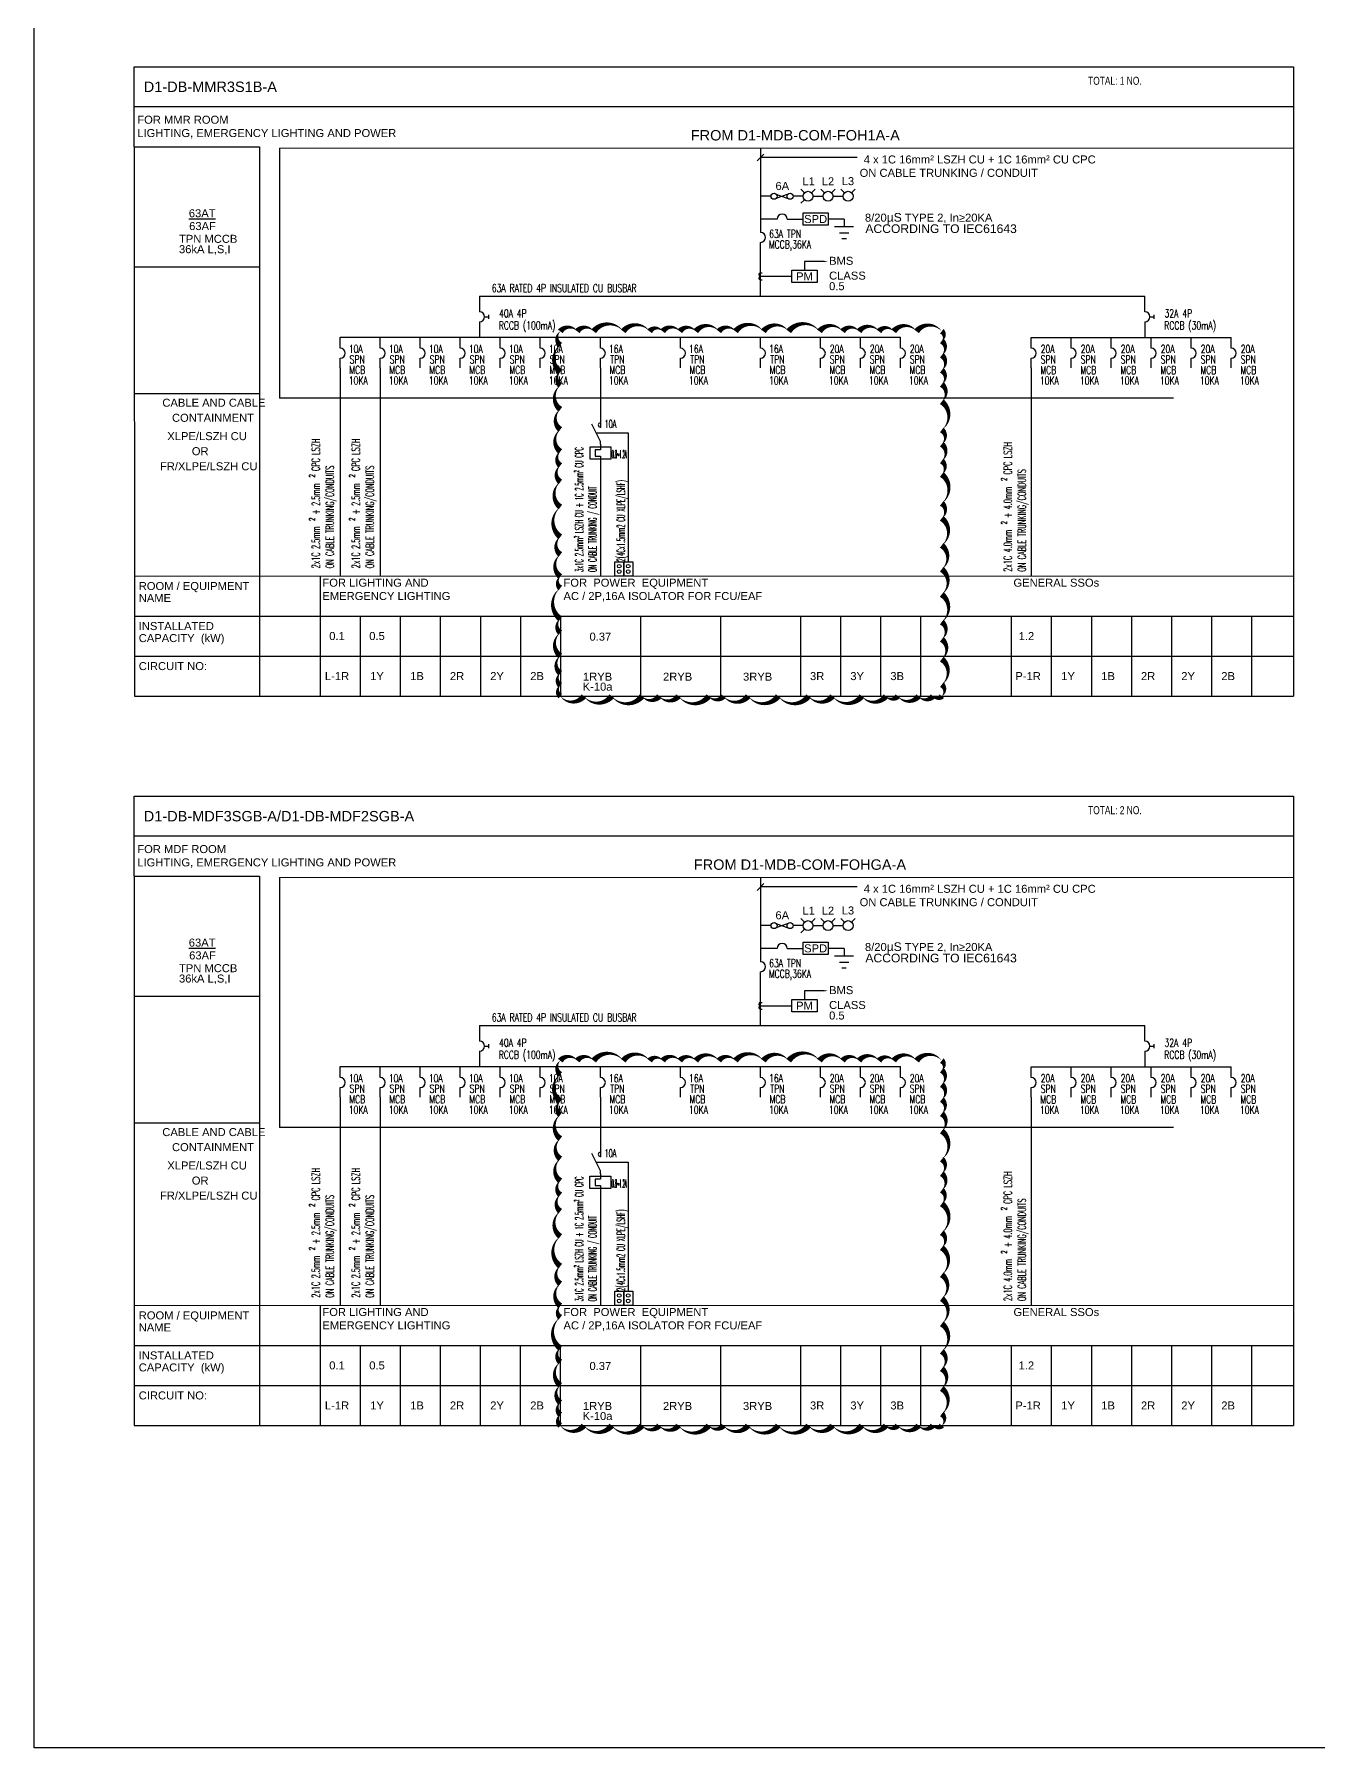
# Model space of a CAD drawing. Header units: inches. Extents: x 155818 to 1515405, y 4999 to 215277.
# Drawn here: x 155818 to 187919, y 134327 to 177141 of the extents above; entities that cross this region are included whole.
import ezdxf
from ezdxf.enums import TextEntityAlignment as Align

# ---------------------------------------------------------------- set-up
doc = ezdxf.new("R2010")
doc.units = ezdxf.units.IN
doc.header["$MEASUREMENT"] = 0
for name, color, linetype in [('-ME-E-Sch DB', 7, 'Continuous'), ('-ME-E-Sch DB_Tx', 7, 'Continuous'), ('E-_ELEC----_E-', 7, 'Continuous'), ('E-YNCX-102-EN$0$L-NOTE-EQUIP', 7, 'Continuous'), ('E-YNCX-102-EN$0$L_EQUIP_C', 6, 'Continuous'), ('E_ELEC----_E-', 7, 'Continuous'), ('L_WIRE_C', 3, 'Continuous')]:
    doc.layers.add(name, color=color, linetype=linetype)
doc.layers.add('20260508 动力修改', color=6, linetype='Continuous', plot=False)
doc.styles.add('-ME-Romans', font='romans.shx', dxfattribs={"width": 0.7})
doc.styles.add('-ME_Romans', font='romans.shx', dxfattribs={"width": 0.8})
doc.styles.add('arial', font='arial.ttf')
doc.styles.add('E-YNCX-102-EN$0$HZTXT', font='ROMANS.shx', dxfattribs={"width": 0.7, "bigfont": 'HZTXT.shx'})
doc.styles.add('MtXpl_Arial', font='arial.ttf')
doc.styles.get("Standard").update_dxf_attribs({"font": 'arial.ttf'})

# ---------------------------------------------------------------- blocks, each defined once
blk = doc.blocks.new('E-YNCX-102-EN$0$AN')
blk.add_lwpolyline([(-125, 400), (125, 400), (125, 0), (-125, 0)], close=True)
at = {"color": 7, "linetype": 'Continuous'}
for centre in [(0, 275), (0, 125)]:
    blk.add_circle(centre, 50, dxfattribs=at)
at = {"layer": 'E-YNCX-102-EN$0$L-NOTE-EQUIP', "style": 'E-YNCX-102-EN$0$HZTXT'}
blk.add_attdef('A', (225, 200), '', height=250, dxfattribs=at)

msp = doc.modelspace()

# ---------------------------------------------------------------- linework, layer by layer
at = {"layer": '-ME-E-Sch DB', "color": 3}
for p, q in [((158318, 176329), (187287, 176330)), ((158318, 174329), (158318, 176329)), ((187287, 176330), (187287, 160604)), ((187287, 175330), (158318, 175329)), ((158318, 174329), (161443, 174329)), ((158318, 174329), (158319, 160605)), ((161443, 174329), (161443, 160605)), ((161943, 174298), (187287, 174300)), ((161943, 174298), (161943, 168051)), ((173968, 174298), (173968, 172192)), ((173881, 173975), (174055, 174148)), ((176380, 174061), (173969, 174061)), ((174218, 173093), (173968, 173093)), ((175031, 173093), (174781, 173093)), ((175031, 172678), (175661, 172678)), ((175031, 172372), (175031, 172678)), ((175661, 172678), (175661, 172372)), ((174385, 172525), (173968, 172525)), ((174635, 172525), (175031, 172525)), ((175661, 172372), (175031, 172372)), ((176056, 172525), (175661, 172525)), ((175821, 172340), (176291, 172340)), ((175940, 172182), (176176, 172182)), ((176056, 172525), (176056, 172340)), ((173968, 170597), (173968, 171942)), ((175999, 172042), (176113, 172042)), ((158318, 171329), (161443, 171329)), ((173968, 171093), (174753, 171093)), ((174753, 171246), (175382, 171246)), ((174753, 170940), (174753, 171246)), ((175382, 170940), (174753, 170940)), ((175382, 171246), (175382, 170940)), ((166946, 170598), (166946, 170208)), ((166946, 170598), (183575, 170598)), ((183575, 170207), (183575, 170597)), ((163464, 169569), (177464, 169569)), ((163464, 169297), (163464, 169569)), ((164464, 169297), (164464, 169569)), ((165464, 169297), (165464, 169569)), ((166464, 169297), (166464, 169569)), ((166946, 169958), (166946, 169569)), ((167464, 169297), (167464, 169569)), ((168464, 169297), (168464, 169569)), ((169966, 169297), (169966, 169569)), ((171966, 169297), (171966, 169569)), ((173966, 169297), (173966, 169569)), ((175464, 169297), (175464, 169569)), ((176464, 169297), (176464, 169569)), ((177464, 169297), (177464, 169569)), ((180734, 169297), (180734, 169568)), ((180734, 169568), (185734, 169568)), ((181734, 169296), (181734, 169568)), ((182734, 169297), (182734, 169568)), ((183575, 169957), (183575, 169568)), ((183734, 169297), (183734, 169568)), ((184734, 169296), (184734, 169568)), ((185734, 169297), (185734, 169568)), ((163464, 168806), (163464, 169047)), ((163464, 168806), (163466, 163606)), ((164464, 168806), (164464, 169047)), ((164464, 168806), (164466, 163606)), ((165464, 168806), (165464, 169047)), ((166464, 168806), (166464, 169047)), ((167464, 168806), (167464, 169047)), ((168464, 168806), (168464, 169047)), ((169966, 168806), (169966, 169047)), ((169966, 168806), (169966, 167476)), ((171966, 168806), (171966, 169047)), ((173966, 168806), (173966, 169047)), ((175464, 168806), (175464, 169047)), ((176464, 168806), (176464, 169047)), ((177464, 168806), (177464, 169047)), ((180734, 168805), (180734, 169047)), ((180734, 168805), (180736, 163605)), ((181734, 168805), (181734, 169046)), ((182734, 168805), (182734, 169047)), ((183734, 168805), (183734, 169047)), ((184734, 168805), (184734, 169046)), ((185734, 168805), (185734, 169047)), ((158329, 168167), (161448, 168167)), ((184287, 168050), (161943, 168051)), ((169966, 166522), (169966, 163602)), ((158329, 163605), (187287, 163606)), ((162966, 163606), (162966, 160605)), ((158329, 162605), (187287, 162604)), ((163966, 162605), (163966, 160604)), ((164966, 162605), (164966, 160604)), ((165966, 162604), (165966, 160604)), ((166966, 162605), (166966, 160604)), ((167966, 162605), (167966, 160604)), ((168966, 162605), (168966, 160604)), ((170966, 162605), (170966, 160604)), ((170966, 162604), (170966, 160604)), ((172966, 162605), (172966, 160604)), ((174966, 162605), (174966, 160604)), ((175966, 162604), (175966, 160604)), ((176966, 162604), (176966, 160604)), ((177966, 162604), (177966, 160604)), ((180236, 162604), (180236, 160603)), ((181236, 162604), (181236, 160603)), ((182236, 162604), (182236, 160603)), ((183236, 162604), (183236, 160603)), ((184236, 162604), (184236, 160603)), ((185236, 162604), (185236, 160603)), ((186236, 162604), (186236, 160603)), ((187286, 162604), (187286, 160603)), ((158329, 161605), (187287, 161604)), ((158319, 160605), (187287, 160604)), ((158318, 158105), (187286, 158106)), ((158318, 156105), (158318, 158105)), ((187286, 158106), (187286, 142380)), ((187286, 157106), (158318, 157105)), ((158318, 156105), (161443, 156105)), ((158318, 156105), (158318, 142380)), ((161443, 156105), (161443, 142380)), ((161943, 156074), (187286, 156076)), ((161943, 156074), (161943, 149826)), ((173881, 155750), (174054, 155924)), ((173968, 156073), (173968, 153968)), ((176380, 155837), (173969, 155837)), ((174218, 154869), (173968, 154869)), ((175031, 154869), (174781, 154869)), ((174385, 154301), (173968, 154301)), ((174635, 154301), (175031, 154301)), ((175031, 154453), (175660, 154453)), ((175031, 154148), (175031, 154453)), ((175660, 154148), (175031, 154148)), ((175660, 154453), (175660, 154148)), ((176056, 154301), (175660, 154301)), ((176056, 154301), (176056, 154116)), ((173968, 152373), (173968, 153718)), ((175821, 154116), (176291, 154116)), ((175940, 153958), (176176, 153958)), ((175999, 153818), (176112, 153818)), ((158318, 153105), (161443, 153105)), ((173968, 152868), (174752, 152868)), ((174752, 153021), (175382, 153021)), ((174752, 152716), (174752, 153021)), ((175382, 153021), (175382, 152716)), ((175382, 152716), (174752, 152716)), ((166945, 152373), (183575, 152374)), ((166945, 152373), (166945, 151984)), ((183575, 151983), (183575, 152373)), ((166945, 151734), (166945, 151345)), ((183575, 151733), (183575, 151344)), ((163463, 151345), (177464, 151345)), ((163463, 151073), (163463, 151345)), ((164463, 151073), (164463, 151345)), ((165463, 151073), (165463, 151345)), ((166463, 151073), (166463, 151345)), ((167463, 151073), (167463, 151345)), ((168463, 151073), (168463, 151345)), ((169966, 151073), (169966, 151344)), ((171966, 151073), (171966, 151345)), ((173966, 151073), (173966, 151345)), ((175464, 151073), (175464, 151345)), ((176464, 151073), (176464, 151345)), ((177464, 151073), (177464, 151345)), ((180734, 151072), (180734, 151344)), ((180734, 151344), (185734, 151344)), ((181734, 151072), (181734, 151344)), ((182734, 151072), (182734, 151344)), ((183734, 151072), (183734, 151344)), ((184734, 151072), (184734, 151344)), ((185734, 151072), (185734, 151344)), ((163463, 150582), (163463, 150823)), ((164463, 150582), (164463, 150823)), ((165463, 150582), (165463, 150823)), ((166463, 150582), (166463, 150823)), ((167463, 150582), (167463, 150823)), ((168463, 150582), (168463, 150823)), ((169966, 150582), (169966, 150823)), ((171966, 150582), (171966, 150823)), ((173966, 150582), (173966, 150823)), ((175464, 150582), (175464, 150823)), ((176464, 150582), (176464, 150823)), ((177464, 150582), (177464, 150823)), ((180734, 150581), (180734, 150822)), ((181734, 150581), (181734, 150822)), ((182734, 150581), (182734, 150822)), ((183734, 150581), (183734, 150822)), ((184734, 150581), (184734, 150822)), ((185734, 150581), (185734, 150822)), ((163463, 150582), (163465, 145381)), ((164463, 150582), (164465, 145381)), ((169965, 150582), (169966, 149252)), ((180734, 150581), (180736, 145381)), ((158329, 149943), (161448, 149943)), ((184286, 149826), (161943, 149826)), ((169966, 148298), (169966, 145378)), ((158329, 145380), (187286, 145382)), ((162965, 145381), (162965, 142380)), ((158328, 144380), (187286, 144380)), ((163965, 144380), (163965, 142380)), ((164965, 144380), (164965, 142380)), ((165965, 144380), (165965, 142380)), ((166965, 144380), (166965, 142380)), ((167965, 144380), (167965, 142380)), ((168965, 144380), (168965, 142380)), ((170965, 144380), (170965, 142380)), ((170965, 144380), (170965, 142380)), ((172965, 144380), (172965, 142380)), ((174965, 144380), (174965, 142380)), ((175965, 144380), (175965, 142380)), ((176965, 144380), (176965, 142380)), ((177965, 144380), (177965, 142380)), ((180236, 144379), (180236, 142379)), ((181236, 144379), (181236, 142379)), ((182236, 144379), (182236, 142379)), ((183236, 144379), (183236, 142379)), ((184236, 144379), (184236, 142379)), ((185236, 144379), (185236, 142379)), ((186236, 144379), (186236, 142379)), ((187286, 144379), (187286, 142379)), ((158328, 143380), (187286, 143380)), ((158318, 142380), (187286, 142380))]:
    msp.add_line(p, q, dxfattribs=at)
for points in [[(175555, 171466), (175070, 171466), (175070, 171246)], [(175555, 153241), (175070, 153241), (175070, 153021)]]:
    msp.add_lwpolyline(points, dxfattribs=at)
for points in [[(175555, 171482), (175655, 171466), (175555, 171449)], [(175555, 153258), (175655, 153241), (175555, 153225)]]:
    msp.add_solid(points, dxfattribs=at)
for p, q in [((174657, 173150), (174355, 173037)), ((174355, 173150), (174657, 173037)), ((174656, 154926), (174355, 154813)), ((174355, 154926), (174656, 154813))]:
    msp.add_line(p, q)
at = {"ltscale": 0.5}
for p, q in [((173968, 171177), (174010, 171177)), ((173968, 171009), (174010, 171009)), ((173968, 152952), (174009, 152952)), ((173968, 152784), (174009, 152784))]:
    msp.add_line(p, q, dxfattribs=at)
at = {"color": 6}
for p, q in [((169966, 167476), (169966, 167328)), ((169966, 166965), (169752, 167400)), ((169966, 148741), (169751, 149176)), ((169966, 149252), (169966, 149104))]:
    msp.add_line(p, q, dxfattribs=at)
at = {"color": 7}
for p, q in [((169966, 166756), (169836, 166756)), ((169836, 166756), (169836, 166600)), ((169836, 166600), (169966, 166600)), ((169966, 166833), (169966, 166756)), ((169966, 166600), (169966, 166522)), ((169966, 148609), (169966, 148531)), ((169966, 148531), (169836, 148531)), ((169836, 148531), (169836, 148376)), ((169836, 148376), (169966, 148376)), ((169966, 148376), (169966, 148298))]:
    msp.add_line(p, q, dxfattribs=at)
at = {"color": 4}
for p, q in [((169966, 166896), (169966, 166965)), ((169966, 166896), (169966, 166833)), ((169966, 148671), (169966, 148741)), ((169966, 148671), (169966, 148609))]:
    msp.add_line(p, q, dxfattribs=at)
at = {"color": 6}
for points in [[(169707, 166833), (170225, 166833), (170225, 166522), (169707, 166522)], [(169706, 148609), (170225, 148609), (170225, 148298), (169706, 148298)]]:
    msp.add_lwpolyline(points, close=True, dxfattribs=at)
for centre in [(174306, 173093), (174706, 173093), (174306, 154869), (174706, 154869)]:
    msp.add_circle(centre, 75)
at = {"ltscale": 0.5}
for centre in [(173968, 171135), (173968, 171051), (173968, 152910), (173968, 152826)]:
    msp.add_arc(centre, 42, 90, 270, dxfattribs=at)
at = {"color": 7}
for centre in [(169966, 167380), (169966, 149156)]:
    msp.add_arc(centre, 51.8, 90, 270, dxfattribs=at)
for p in [(169966, 167328), (169966, 149104)]:
    msp.add_point(p, dxfattribs=at)
at = {"layer": '20260508 动力修改'}
for points in [[(168966, 160604, 0, 150, 0.498582), (169553, 160604, 0, 150, 0.498582), (170249, 160604, 0, 150, 0.498582), (171008, 160604, 0, 150, 0.498582), (171439, 160604, 0, 150, 0.498582), (171917, 160604, 0, 150, 0.498582), (172676, 160604, 0, 150, 0.498582), (173044, 160604, 0, 150, 0.498582), (173658, 160604, 0, 150, 0.498582), (174411, 160604, 0, 150, 0.498582), (175170, 160604, 0, 150, 0.498582), (175767, 160604, 0, 150, 0.498582), (176500, 160604, 0, 150, 0.498582), (177102, 160604, 0, 150, 0.498582), (177399, 160604, 0, 150, 0.498582), (177918, 160604, 0, 150, 0.498582), (178277, 160604, 0, 150, 0.498582), (178497, 160604, 0, 150, 0.498582), (178497, 160890, 0, 150, 0.498582), (178497, 161529, 0, 150, 0.498582), (178497, 162023, 0, 150, 0.498582), (178497, 162454, 0, 150, 0.498582), (178497, 163145, 0, 150, 0.498582), (178497, 163774, 0, 150, 0.498582), (178497, 164371, 0, 150, 0.498582), (178497, 165047, 0, 150, 0.498582), (178497, 165421, 0, 150, 0.498582), (178497, 166143, 0, 150, 0.498582), (178497, 166481, 0, 150, 0.498582), (178497, 166897, 0, 150, 0.498582), (178497, 167255, 0, 150, 0.498582), (178497, 167962, 0, 150, 0.498582), (178497, 168393, 0, 150, 0.498582), (178497, 168746, 0, 150, 0.498582), (178497, 169121, 0, 150, 0.498582), (178497, 169479, 0, 150, 0.498582), (178497, 169718, 0, 150, 0.498582), (177868, 169718, 0, 150, 0.498582), (177297, 169718, 0, 150, 0.498582), (176928, 169718, 0, 150, 0.498582), (176429, 169718, 0, 150, 0.498582), (176019, 169718, 0, 150, 0.498582), (175442, 169718, 0, 150, 0.498582), (174673, 169718, 0, 150, 0.498582), (174039, 169718, 0, 150, 0.498582), (173343, 169718, 0, 150, 0.498582), (172927, 169718, 0, 150, 0.498582), (172350, 169718, 0, 150, 0.498582), (171950, 169718, 0, 150, 0.498582), (171524, 169718, 0, 150, 0.498582), (171197, 169718, 0, 150, 0.498582), (170537, 169718, 0, 150, 0.498582), (169799, 169718, 0, 150, 0.498582), (169389, 169718, 0, 150, 0.498582), (168966, 169718, 0, 150, 0.498582), (168966, 169375, 0, 150, 0.498582), (168966, 168705, 0, 150, 0.498582), (168966, 168367, 0, 150, 0.498582), (168966, 167769, 0, 150, 0.498582), (168966, 167265, 0, 150, 0.498582), (168966, 166715, 0, 150, 0.498582), (168966, 166366, 0, 150, 0.498582), (168966, 165956, 0, 150, 0.498582), (168966, 165327, 0, 150, 0.498582), (168966, 164584, 0, 150, 0.498582), (168966, 164143, 0, 150, 0.498582), (168966, 163592, 0, 150, 0.498582), (168966, 163306, 0, 150, 0.498582), (168966, 162532, 0, 150, 0.498582), (168966, 162189, 0, 150, 0.498582), (168966, 161607, 0, 150, 0.498582), (168966, 161176, 0, 150, 0.498582), (168966, 160874, 0, 150, 0.498582)], [(168965, 142380, 0, 150, 0.498582), (169553, 142380, 0, 150, 0.498582), (170249, 142380, 0, 150, 0.498582), (171007, 142380, 0, 150, 0.498582), (171439, 142380, 0, 150, 0.498582), (171917, 142380, 0, 150, 0.498582), (172675, 142380, 0, 150, 0.498582), (173044, 142380, 0, 150, 0.498582), (173657, 142380, 0, 150, 0.498582), (174411, 142380, 0, 150, 0.498582), (175169, 142380, 0, 150, 0.498582), (175767, 142380, 0, 150, 0.498582), (176499, 142380, 0, 150, 0.498582), (177102, 142380, 0, 150, 0.498582), (177398, 142380, 0, 150, 0.498582), (177918, 142380, 0, 150, 0.498582), (178276, 142380, 0, 150, 0.498582), (178497, 142380, 0, 150, 0.498582), (178497, 142666, 0, 150, 0.498582), (178497, 143305, 0, 150, 0.498582), (178497, 143799, 0, 150, 0.498582), (178497, 144230, 0, 150, 0.498582), (178497, 144921, 0, 150, 0.498582), (178497, 145550, 0, 150, 0.498582), (178497, 146147, 0, 150, 0.498582), (178497, 146823, 0, 150, 0.498582), (178497, 147197, 0, 150, 0.498582), (178497, 147919, 0, 150, 0.498582), (178497, 148257, 0, 150, 0.498582), (178497, 148672, 0, 150, 0.498582), (178497, 149031, 0, 150, 0.498582), (178497, 149738, 0, 150, 0.498582), (178497, 150169, 0, 150, 0.498582), (178497, 150522, 0, 150, 0.498582), (178497, 150896, 0, 150, 0.498582), (178497, 151255, 0, 150, 0.498582), (178497, 151494, 0, 150, 0.498582), (177868, 151494, 0, 150, 0.498582), (177296, 151494, 0, 150, 0.498582), (176928, 151494, 0, 150, 0.498582), (176429, 151494, 0, 150, 0.498582), (176018, 151494, 0, 150, 0.498582), (175442, 151494, 0, 150, 0.498582), (174673, 151494, 0, 150, 0.498582), (174039, 151494, 0, 150, 0.498582), (173342, 151494, 0, 150, 0.498582), (172927, 151494, 0, 150, 0.498582), (172350, 151494, 0, 150, 0.498582), (171950, 151494, 0, 150, 0.498582), (171524, 151494, 0, 150, 0.498582), (171197, 151494, 0, 150, 0.498582), (170537, 151494, 0, 150, 0.498582), (169799, 151494, 0, 150, 0.498582), (169388, 151494, 0, 150, 0.498582), (168965, 151494, 0, 150, 0.498582), (168965, 151151, 0, 150, 0.498582), (168965, 150480, 0, 150, 0.498582), (168965, 150143, 0, 150, 0.498582), (168965, 149545, 0, 150, 0.498582), (168965, 149041, 0, 150, 0.498582), (168965, 148490, 0, 150, 0.498582), (168965, 148142, 0, 150, 0.498582), (168965, 147732, 0, 150, 0.498582), (168965, 147103, 0, 150, 0.498582), (168965, 146360, 0, 150, 0.498582), (168965, 145918, 0, 150, 0.498582), (168965, 145368, 0, 150, 0.498582), (168965, 145082, 0, 150, 0.498582), (168965, 144308, 0, 150, 0.498582), (168965, 143965, 0, 150, 0.498582), (168965, 143383, 0, 150, 0.498582), (168965, 142952, 0, 150, 0.498582), (168965, 142650, 0, 150, 0.498582)]]:
    msp.add_lwpolyline(points, format="xyseb", close=True, dxfattribs=at)
at = {"layer": 'Defpoints'}
msp.add_lwpolyline([(155818, 215277), (261093, 215277), (261093, 134327), (155818, 134327)], close=True, dxfattribs=at)
at = {"layer": 'E-_ELEC----_E-', "color": 3}
for p, q in [((175068, 173182), (174979, 173270)), ((175068, 173005), (174979, 172917)), ((175244, 173182), (175333, 173270)), ((175281, 173093), (175531, 173093)), ((175568, 173182), (175479, 173270)), ((175744, 173182), (175833, 173270)), ((175781, 173093), (176031, 173093)), ((176068, 173182), (175979, 173270)), ((176244, 173182), (176333, 173270)), ((175067, 154957), (174979, 155046)), ((175244, 154957), (175332, 155046)), ((175567, 154957), (175479, 155046)), ((175744, 154957), (175832, 155046)), ((176067, 154957), (175979, 155046)), ((176244, 154957), (176332, 155046)), ((175067, 154781), (174979, 154692)), ((175281, 154869), (175531, 154869)), ((175781, 154869), (176031, 154869))]:
    msp.add_line(p, q, dxfattribs=at)
for centre in [(175156, 173093), (175656, 173093), (176156, 173093), (175156, 154869), (175656, 154869), (176156, 154869)]:
    msp.add_circle(centre, 125, dxfattribs=at)
at = {"layer": 'E_ELEC----_E-'}
for p, q in [((167071, 170083), (167171, 170083)), ((167171, 170133), (167171, 170033)), ((183700, 170082), (183800, 170082)), ((183800, 170132), (183800, 170032)), ((167070, 151859), (167170, 151859)), ((167170, 151909), (167170, 151809)), ((183700, 151858), (183800, 151858)), ((183800, 151908), (183800, 151808))]:
    msp.add_line(p, q, dxfattribs=at)
for centre, start, end in [((174510, 172525), 0, 180), ((173968, 172067), 270, 90), ((166946, 170083), 270, 90), ((183575, 170082), 270, 90), ((163464, 169172), 270, 90), ((164464, 169172), 270, 90), ((165464, 169172), 270, 90), ((166464, 169172), 270, 90), ((167464, 169172), 270, 90), ((168464, 169172), 270, 90), ((169966, 169172), 270, 90), ((171966, 169172), 270, 90), ((173966, 169172), 270, 90), ((175464, 169172), 270, 90), ((176464, 169172), 270, 90), ((177464, 169172), 270, 90), ((180734, 169172), 270, 90), ((181734, 169171), 270, 90), ((182734, 169172), 270, 90), ((183734, 169172), 270, 90), ((184734, 169171), 270, 90), ((185734, 169172), 270, 90), ((174510, 154301), 0, 180), ((173968, 153843), 270, 90), ((166945, 151859), 270, 90), ((183575, 151858), 270, 90), ((163463, 150948), 270, 90), ((164463, 150948), 270, 90), ((165463, 150948), 270, 90), ((166463, 150948), 270, 90), ((167463, 150948), 270, 90), ((168463, 150948), 270, 90), ((169966, 150948), 270, 90), ((171966, 150948), 270, 90), ((173966, 150948), 270, 90), ((175464, 150948), 270, 90), ((176464, 150948), 270, 90), ((177464, 150948), 270, 90), ((180734, 150947), 270, 90), ((181734, 150947), 270, 90), ((182734, 150947), 270, 90), ((183734, 150947), 270, 90), ((184734, 150947), 270, 90), ((185734, 150947), 270, 90)]:
    msp.add_arc(centre, 125, start, end, dxfattribs=at)
at = {"layer": 'L_WIRE_C', "color": 3}
for p, q in [((169880, 167183), (170661, 167183)), ((170661, 167183), (170661, 163963)), ((169880, 148958), (170660, 148958)), ((170660, 148958), (170660, 145739))]:
    msp.add_line(p, q, dxfattribs=at)

# ---------------------------------------------------------------- block references
at = {"layer": 'E-YNCX-102-EN$0$L_EQUIP_C', "xscale": 0.9, "yscale": 0.9, "zscale": 0.9}
for p in [(170438, 163603), (170663, 163603), (170438, 145379), (170663, 145379)]:
    msp.add_blockref('E-YNCX-102-EN$0$AN', p, dxfattribs=at)

# ---------------------------------------------------------------- texts
at = {"layer": '-ME-E-Sch DB', "color": 3}
for s, p in [(' 4 x 1C 16mm² LSZH CU + 1C 16mm² CU CPC', (176470, 173913)), ('6A', (174342, 173252)), ('ON CABLE TRUNKING / CONDUIT', (176445, 173579)), ('BMS', (175682, 171381)), ('0.5', (175682, 170747)), ('CLASS', (175682, 171011)), (' 4 x 1C 16mm² LSZH CU + 1C 16mm² CU CPC', (176470, 155689)), ('ON CABLE TRUNKING / CONDUIT', (176445, 155355)), ('6A', (174341, 155028)), ('BMS', (175682, 153157)), ('CLASS', (175682, 152786)), ('0.5', (175682, 152523))]:
    msp.add_text(s, height=200, dxfattribs=at).set_placement(p)
for s, p in [('SPD', (175346, 172525)), ('PM', (175067, 171093)), ('SPD', (175346, 154301)), ('PM', (175067, 152868))]:
    msp.add_text(s, height=200, dxfattribs=at).set_placement(p, align=Align.MIDDLE_CENTER)
at = {"layer": '-ME-E-Sch DB', "color": 3, "style": 'MtXpl_Arial'}
for s, height, p in [('8/20', 200, (176578, 172459)), ('µS', 216.7, (177122, 172459)), (' TYPE 2, In≥20KA', 200, (177498, 172459)), ('ACCORDING TO IEC61643', 216.67, (176589, 172175)), ('8/20', 200, (176578, 154235)), ('ACCORDING TO IEC61643', 216.67, (176589, 153951)), ('µS', 216.7, (177121, 154235)), (' TYPE 2, In≥20KA', 200, (177498, 154235))]:
    msp.add_text(s, height=height, dxfattribs=at).set_placement(p)
at = {"layer": '-ME-E-Sch DB', "color": 3, "style": '-ME-Romans', "width": 0.7}
for s, p in [('63A RATED 4P INSULATED CU BUSBAR', (167253, 170698)), ('40A 4P', (167435, 170068)), ('RCCB (100mA)', (167429, 169767)), ('RCCB (30mA)', (184058, 169766)), ('32A 4P', (184065, 170068)), ('63A RATED 4P INSULATED CU BUSBAR', (167253, 152474)), ('40A 4P', (167435, 151844)), ('32A 4P', (184064, 151843)), ('RCCB (100mA)', (167428, 151543)), ('RCCB (30mA)', (184058, 151542))]:
    msp.add_text(s, height=200, dxfattribs=at).set_placement(p)
at = {"layer": '-ME-E-Sch DB_Tx', "color": 3, "width": 0.75}
for s, p in [('TOTAL: 1 NO.', (182155, 175979)), ('TOTAL: 2 NO.', (182155, 157754))]:
    msp.add_text(s, height=200, dxfattribs=at).set_placement(p, align=Align.MIDDLE_LEFT)
at = {"layer": '-ME-E-Sch DB_Tx', "color": 3}
for s, height, p in [('D1-DB-MMR3S1B-A', 260, (158554, 175699)), ('FOR MMR ROOM', 200, (158393, 174906)), ('LIGHTING, EMERGENCY LIGHTING AND POWER', 200, (158393, 174573)), ('FROM D1-MDB-COM-FOH1A-A', 260, (172224, 174488)), ('%%U63AT', 200, (159681, 172569)), ('TPN MCCB', 200, (159435, 171930)), ('63AF', 200, (159689, 172249)), ('36kA L,S,I', 200, (159435, 171671)), ('CABLE AND CABLE', 200, (159019, 167835)), ('CONTAINMENT', 200, (159260, 167458)), ('XLPE/LSZH CU', 200, (159143, 167000)), ('OR', 200, (159755, 166624)), ('FR/XLPE/LSZH CU', 200, (158959, 166247)), ('FOR LIGHTING AND', 200, (163019, 163338)), ('EMERGENCY LIGHTING', 200, (163019, 163005)), ('GENERAL SSOs', 200, (180290, 163338)), ('D1-DB-MDF3SGB-A/D1-DB-MDF2SGB-A', 260, (158554, 157474)), ('FOR MDF ROOM', 200, (158393, 156682)), ('LIGHTING, EMERGENCY LIGHTING AND POWER', 200, (158393, 156349)), ('FROM D1-MDB-COM-FOHGA-A', 260, (172301, 156264)), ('%%U63AT', 200, (159680, 154345)), ('63AF', 200, (159689, 154025)), ('TPN MCCB', 200, (159435, 153706)), ('36kA L,S,I', 200, (159435, 153447)), ('CABLE AND CABLE', 200, (159018, 149610)), ('CONTAINMENT', 200, (159260, 149234)), ('XLPE/LSZH CU', 200, (159143, 148776)), ('OR', 200, (159755, 148399)), ('FR/XLPE/LSZH CU', 200, (158959, 148023)), ('FOR LIGHTING AND', 200, (163019, 145114)), ('GENERAL SSOs', 200, (180290, 145113)), ('EMERGENCY LIGHTING', 200, (163019, 144781))]:
    msp.add_text(s, height=height, dxfattribs=at).set_placement(p)
at = {"layer": '-ME-E-Sch DB_Tx', "color": 3, "style": '-ME-Romans'}
for s, width, p in [('63A TPN', 0.7, (174184, 172054)), ('MCCB,36KA', 0.7, (174177, 171791)), ('10A', 0.7, (163679, 169179)), ('SPN', 0.7, (163699, 168916)), ('10A', 0.7, (164679, 169179)), ('SPN', 0.7, (164699, 168916)), ('10A', 0.7, (165679, 169179)), ('SPN', 0.7, (165699, 168916)), ('10A', 0.7, (166679, 169179)), ('SPN', 0.7, (166699, 168916)), ('10A', 0.7, (167679, 169179)), ('SPN', 0.7, (167699, 168916)), ('10A', 0.7, (168679, 169179)), ('SPN', 0.7, (168699, 168916)), ('16A', 0.7, (170181, 169179)), ('TPN', 0.7, (170214, 168916)), ('16A', 0.7, (172181, 169179)), ('TPN', 0.7, (172214, 168916)), ('16A', 0.7, (174181, 169179)), ('TPN', 0.7, (174214, 168916)), ('20A', 0.7, (175699, 169179)), ('SPN', 0.7, (175699, 168916)), ('20A', 0.7, (176699, 169179)), ('SPN', 0.7, (176699, 168916)), ('20A', 0.7, (177699, 169179)), ('SPN', 0.7, (177699, 168916)), ('20A', 0.7, (180969, 169178)), ('20A', 0.7, (181969, 169178)), ('20A', 0.7, (182969, 169178)), ('20A', 0.7, (183969, 169178)), ('20A', 0.7, (184969, 169178)), ('20A', 0.7, (185969, 169178)), ('MCB', 0.7, (163692, 168653)), ('MCB', 0.7, (164692, 168653)), ('MCB', 0.7, (165692, 168653)), ('MCB', 0.7, (166692, 168653)), ('MCB', 0.7, (167692, 168653)), ('MCB', 0.7, (168692, 168653)), ('MCB', 0.7, (170194, 168653)), ('MCB', 0.7, (172194, 168653)), ('MCB', 0.7, (174194, 168653)), ('MCB', 0.7, (175692, 168653)), ('MCB', 0.7, (176692, 168653)), ('MCB', 0.7, (177692, 168653)), ('SPN', 0.7, (180969, 168915)), ('MCB', 0.7, (180963, 168652)), ('SPN', 0.7, (181969, 168915)), ('MCB', 0.7, (181963, 168652)), ('SPN', 0.7, (182969, 168915)), ('MCB', 0.7, (182963, 168652)), ('SPN', 0.7, (183969, 168915)), ('MCB', 0.7, (183963, 168652)), ('SPN', 0.7, (184969, 168915)), ('MCB', 0.7, (184963, 168652)), ('SPN', 0.7, (185969, 168915)), ('MCB', 0.7, (185963, 168652)), ('10KA', 0.7, (163679, 168390)), ('10KA', 0.7, (164679, 168390)), ('10KA', 0.7, (165679, 168390)), ('10KA', 0.7, (166679, 168390)), ('10KA', 0.7, (167679, 168390)), ('10KA', 0.7, (168679, 168390)), ('10KA', 0.7, (170181, 168390)), ('10KA', 0.7, (172181, 168390)), ('10KA', 0.7, (174181, 168390)), ('10KA', 0.7, (175679, 168390)), ('10KA', 0.7, (176679, 168390)), ('10KA', 0.7, (177679, 168390)), ('10KA', 0.7, (180949, 168389)), ('10KA', 0.7, (181949, 168389)), ('10KA', 0.7, (182949, 168389)), ('10KA', 0.7, (183949, 168389)), ('10KA', 0.7, (184949, 168389)), ('10KA', 0.7, (185949, 168389)), ('10A', 0.6, (170068, 167304)), ('0.8~1.2A', 0.25, (170250, 166548)), ('MCCB,36KA', 0.7, (174177, 153567)), ('63A TPN', 0.7, (174184, 153830)), ('10A', 0.7, (163678, 150955)), ('10A', 0.7, (164678, 150955)), ('10A', 0.7, (165678, 150955)), ('10A', 0.7, (166678, 150955)), ('10A', 0.7, (167678, 150955)), ('10A', 0.7, (168678, 150955)), ('16A', 0.7, (170181, 150955)), ('16A', 0.7, (172181, 150955)), ('16A', 0.7, (174181, 150955)), ('20A', 0.7, (175698, 150955)), ('20A', 0.7, (176698, 150955)), ('20A', 0.7, (177698, 150955)), ('20A', 0.7, (180969, 150954)), ('20A', 0.7, (181969, 150954)), ('20A', 0.7, (182969, 150954)), ('20A', 0.7, (183969, 150954)), ('20A', 0.7, (184969, 150954)), ('20A', 0.7, (185969, 150954)), ('SPN', 0.7, (163698, 150692)), ('SPN', 0.7, (164698, 150692)), ('SPN', 0.7, (165698, 150692)), ('SPN', 0.7, (166698, 150692)), ('SPN', 0.7, (167698, 150692)), ('SPN', 0.7, (168698, 150692)), ('TPN', 0.7, (170214, 150692)), ('TPN', 0.7, (172214, 150692)), ('TPN', 0.7, (174214, 150692)), ('SPN', 0.7, (175698, 150692)), ('SPN', 0.7, (176698, 150692)), ('SPN', 0.7, (177698, 150692)), ('SPN', 0.7, (180969, 150691)), ('SPN', 0.7, (181969, 150691)), ('SPN', 0.7, (182969, 150691)), ('SPN', 0.7, (183969, 150691)), ('SPN', 0.7, (184969, 150691)), ('SPN', 0.7, (185969, 150691)), ('10KA', 0.7, (163678, 150166)), ('MCB', 0.7, (163692, 150429)), ('10KA', 0.7, (164678, 150166)), ('MCB', 0.7, (164692, 150429)), ('10KA', 0.7, (165678, 150166)), ('MCB', 0.7, (165692, 150429)), ('10KA', 0.7, (166678, 150166)), ('MCB', 0.7, (166692, 150429)), ('10KA', 0.7, (167678, 150166)), ('MCB', 0.7, (167692, 150429)), ('10KA', 0.7, (168678, 150166)), ('MCB', 0.7, (168692, 150429)), ('10KA', 0.7, (170181, 150166)), ('MCB', 0.7, (170194, 150429)), ('10KA', 0.7, (172181, 150166)), ('MCB', 0.7, (172194, 150429)), ('10KA', 0.7, (174181, 150166)), ('MCB', 0.7, (174194, 150429)), ('10KA', 0.7, (175678, 150166)), ('MCB', 0.7, (175692, 150429)), ('10KA', 0.7, (176678, 150166)), ('MCB', 0.7, (176692, 150429)), ('10KA', 0.7, (177678, 150166)), ('MCB', 0.7, (177692, 150429)), ('10KA', 0.7, (180949, 150165)), ('MCB', 0.7, (180962, 150428)), ('10KA', 0.7, (181949, 150165)), ('MCB', 0.7, (181962, 150428)), ('10KA', 0.7, (182949, 150165)), ('MCB', 0.7, (182962, 150428)), ('10KA', 0.7, (183949, 150165)), ('MCB', 0.7, (183962, 150428)), ('10KA', 0.7, (184949, 150165)), ('MCB', 0.7, (184962, 150428)), ('10KA', 0.7, (185949, 150165)), ('MCB', 0.7, (185962, 150428)), ('10A', 0.6, (170068, 149080)), ('0.8~1.2A', 0.25, (170250, 148323))]:
    msp.add_text(s, height=200, dxfattribs=dict(at, width=width)).set_placement(p)
at = {"layer": '-ME-E-Sch DB_Tx', "color": 3, "style": '-ME_Romans'}
for s, height, width, p in [(' CPC LSZH', 200, 0.6, (162952, 166144)), (' CPC LSZH', 200, 0.6, (163952, 166144)), (' CPC LSZH', 200, 0.6, (180247, 166057)), ('2', 140, 0.6, (162829, 166064)), ('ON CABLE TRUNKING/CONDUITS', 200, 0.6, (163305, 163796)), ('2', 140, 0.6, (163829, 166064)), ('ON CABLE TRUNKING/CONDUITS', 200, 0.6, (164305, 163797)), ('3x1C 2.5mm² LSZH CU + 1C 2.5mm² CU CPC', 200, 0.4, (169534, 163703)), ('ON CABLE TRUNKING/CONDUITS', 200, 0.6, (180600, 163710)), (' + 2.5mm', 200, 0.6, (162952, 165058)), (' + 2.5mm', 200, 0.6, (163952, 165059)), ('2', 140, 0.6, (180124, 165977)), (' + 4.0mm', 200, 0.6, (180247, 164972)), ('ON CABLE TRUNKING / CONDUIT', 200, 0.4, (169871, 163703)), ('2(4Cx1.5mm2 CU XLPE/LSHF)', 200, 0.4, (170580, 163964)), ('2', 140, 0.6, (162829, 164978)), ('2', 140, 0.6, (163829, 164979)), ('2', 140, 0.6, (180124, 164892)), ('2x1C 2.5mm', 200, 0.6, (162952, 163796)), ('2x1C 2.5mm', 200, 0.6, (163952, 163797)), ('2x1C 4.0mm', 200, 0.6, (180247, 163710)), (' CPC LSZH', 200, 0.6, (162952, 147919)), (' CPC LSZH', 200, 0.6, (163952, 147920)), (' CPC LSZH', 200, 0.6, (180247, 147833)), ('2', 140, 0.6, (162829, 147839)), ('ON CABLE TRUNKING/CONDUITS', 200, 0.6, (163304, 145572)), ('2', 140, 0.6, (163829, 147840)), ('ON CABLE TRUNKING/CONDUITS', 200, 0.6, (164304, 145572)), ('3x1C 2.5mm² LSZH CU + 1C 2.5mm² CU CPC', 200, 0.4, (169533, 145479)), ('2', 140, 0.6, (180124, 147753)), ('ON CABLE TRUNKING/CONDUITS', 200, 0.6, (180600, 145486)), (' + 2.5mm', 200, 0.6, (162952, 146834)), (' + 2.5mm', 200, 0.6, (163952, 146835)), ('2(4Cx1.5mm2 CU XLPE/LSHF)', 200, 0.4, (170580, 145739)), (' + 4.0mm', 200, 0.6, (180247, 146748)), ('ON CABLE TRUNKING / CONDUIT', 200, 0.4, (169871, 145479)), ('2', 140, 0.6, (162829, 146754)), ('2x1C 2.5mm', 200, 0.6, (162952, 145572)), ('2', 140, 0.6, (163829, 146755)), ('2x1C 2.5mm', 200, 0.6, (163952, 145572)), ('2', 140, 0.6, (180124, 146668)), ('2x1C 4.0mm', 200, 0.6, (180247, 145486))]:
    msp.add_text(s, height=height, rotation=90, dxfattribs=dict(at, width=width)).set_placement(p)
at = {"layer": '-ME-E-Sch DB_Tx', "color": 3}
for s, p in [('ROOM / EQUIPMENT ', (158429, 163355)), ('NAME', (158429, 163055)), ('INSTALLATED ', (158429, 162354)), ('CAPACITY  (kW)', (158429, 162054)), ('CIRCUIT NO:', (158429, 161354)), ('ROOM / EQUIPMENT ', (158429, 145130)), ('NAME', (158429, 144830)), ('CAPACITY  (kW)', (158429, 143830)), ('INSTALLATED ', (158429, 144130)), ('CIRCUIT NO:', (158429, 143130))]:
    msp.add_text(s, height=200, dxfattribs=at).set_placement(p, align=Align.MIDDLE_LEFT)
for s, p in [('0.1', (163384, 162105)), ('0.5', (164384, 162105)), ('0.37', (169966, 162090)), ('1.2', (180614, 162104)), ('L-1R', (163384, 161105)), ('1Y', (164384, 161105)), ('1B', (165384, 161105)), ('2R', (166384, 161105)), ('2Y', (167384, 161105)), ('2B', (168384, 161105)), ('1RYB', (169896, 161090)), ('2RYB', (171896, 161090)), ('3RYB', (173896, 161090)), ('3R', (175384, 161104)), ('3Y', (176384, 161104)), ('3B', (177384, 161104)), ('P-1R', (180655, 161104)), ('1Y', (181655, 161104)), ('1B', (182655, 161104)), ('2R', (183655, 161104)), ('2Y', (184655, 161104)), ('2B', (185655, 161104)), ('K-10a', (169896, 160840)), ('0.1', (163384, 143880)), ('0.5', (164384, 143880)), ('0.37', (169965, 143866)), ('1.2', (180613, 143879)), ('L-1R', (163384, 142880)), ('1Y', (164384, 142880)), ('1B', (165384, 142880)), ('2R', (166384, 142880)), ('2Y', (167384, 142880)), ('2B', (168384, 142880)), ('K-10a', (169895, 142616)), ('1RYB', (169895, 142866)), ('2RYB', (171895, 142866)), ('3RYB', (173895, 142866)), ('3R', (175384, 142880)), ('3Y', (176384, 142880)), ('3B', (177384, 142880)), ('P-1R', (180655, 142879)), ('1Y', (181655, 142879)), ('1B', (182655, 142879)), ('2R', (183655, 142879)), ('2Y', (184655, 142879)), ('2B', (185655, 142879))]:
    msp.add_text(s, height=200, dxfattribs=at).set_placement(p, align=Align.MIDDLE_CENTER)
at = {"layer": '-ME-E-Sch DB_Tx', "color": 3, "char_height": 200, "width": 8875.03, "attachment_point": 1}
for insert in [(169044, 163538), (169044, 145314)]:
    msp.add_mtext('FOR  POWER  EQUIPMENT\\PAC / 2P,16A ISOLATOR FOR FCU/EAF ', dxfattribs=dict(at, insert=insert))
at = {"layer": 'E-_ELEC----_E-', "color": 3, "ltscale": 10, "style": 'arial'}
for s, p in [('L1', (175016, 173368)), ('L2', (175498, 173368)), ('L3', (175997, 173372)), ('L1', (175016, 155144)), ('L2', (175497, 155144)), ('L3', (175996, 155148))]:
    msp.add_text(s, height=200, dxfattribs=at).set_placement(p)

doc.saveas('drawing.dxf')
